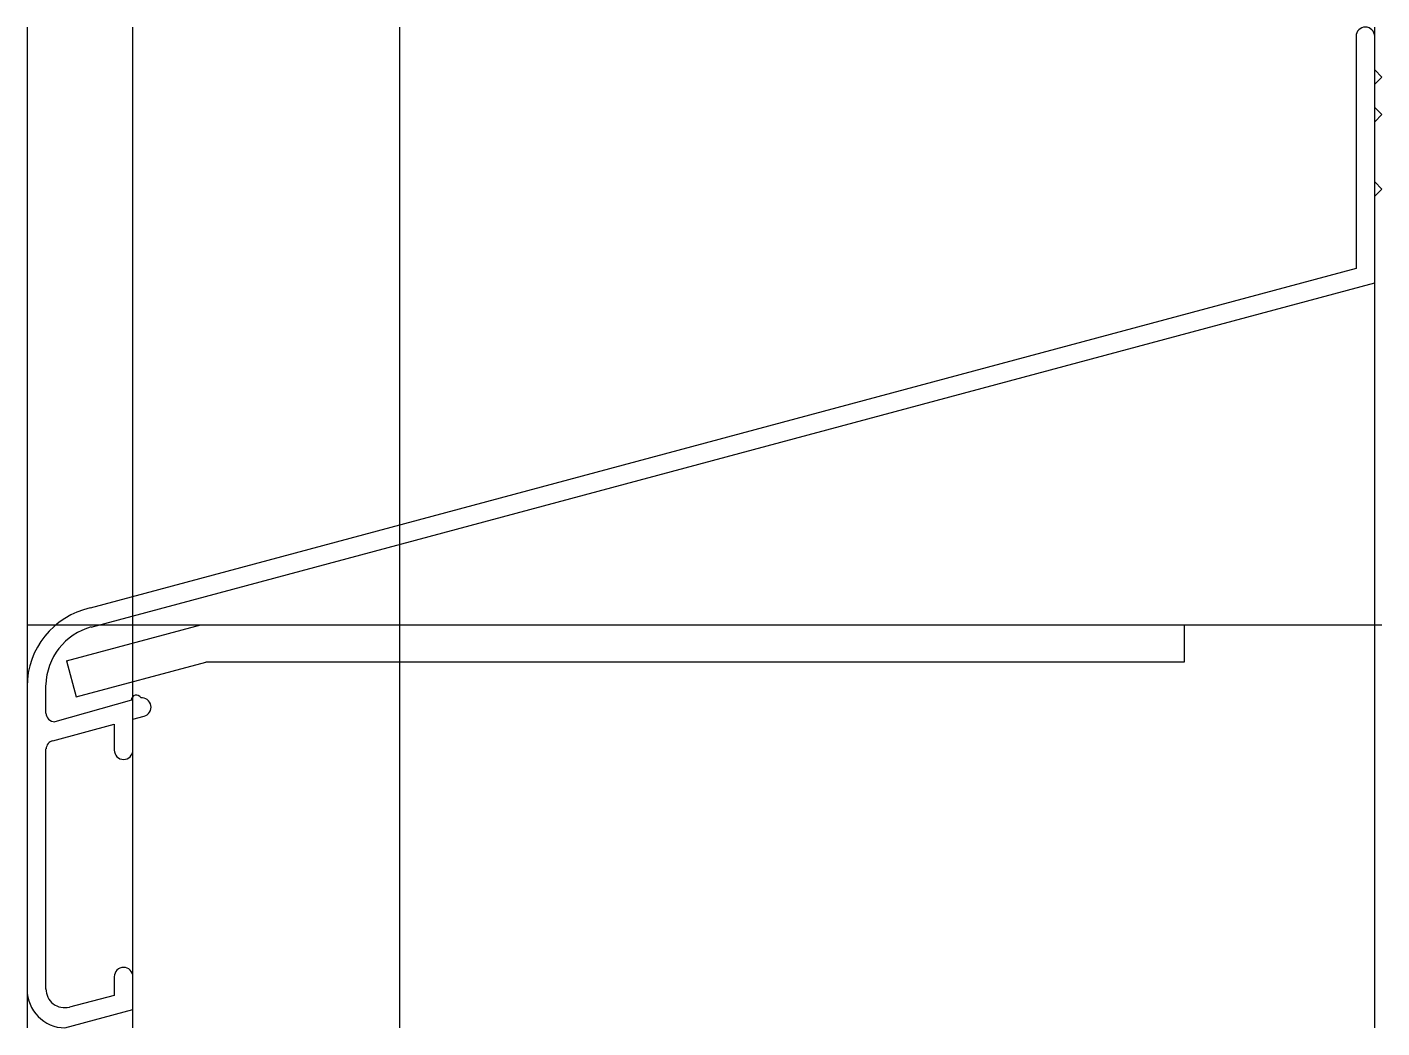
# Model space of a CAD drawing. Extents: x -30 to 79, y -32 to 48.
import ezdxf

# ---------------------------------------------------------------- set-up
doc = ezdxf.new("R2010")
doc.units = 0
doc.layers.get('0').update_dxf_attribs({"linetype": 'CONTINUOUS'})

msp = doc.modelspace()

# ---------------------------------------------------------------- linework, layer by layer
at = {"linetype": 'CONTINUOUS'}
for p, q in [((-29.59, -32.45), (-29.59, 48.11)), ((-21.09, -32.45), (-21.09, 48.11)), ((0.41, -32.45), (0.41, 48.11)), ((78.91, -32.45), (78.91, 48.11)), ((77.41, 47.36), (77.41, 28.67)), ((78.91, 44.67), (78.91, 47.36)), ((79.49, 44.09), (78.91, 44.67)), ((78.91, 43.51), (79.49, 44.09)), ((78.91, 41.65), (78.91, 43.51)), ((79.49, 41.07), (78.91, 41.65)), ((78.91, 40.49), (79.49, 41.07)), ((78.91, 35.65), (78.91, 40.49)), ((79.49, 35.07), (78.91, 35.65)), ((78.91, 34.49), (79.49, 35.07)), ((78.91, 27.52), (78.91, 34.49)), ((77.41, 28.67), (-24.52, 1.35)), ((-24.44, -0.18), (78.91, 27.52)), ((-29.61, 0), (79.49, 0)), ((-26.43, -2.9), (-15.61, 0)), ((-15.61, 0), (63.57, 0)), ((63.57, 0), (63.57, -3)), ((-26.43, -2.9), (-25.66, -5.8)), ((-25.66, -5.8), (-15.21, -3)), ((63.57, -3), (-15.21, -3)), ((-29.61, -4.97), (-29.61, -29.36)), ((-28.09, -7.11), (-28.09, -4.85)), ((-21.21, -6.08), (-27.38, -7.81)), ((-21.09, -7.6), (-20.19, -7.36)), ((-21.09, -10.09), (-21.09, -7.6)), ((-27.54, -9.33), (-22.59, -8.01)), ((-22.59, -8.01), (-22.59, -10.09)), ((-28.09, -29.32), (-28.09, -9.98)), ((-22.59, -28.33), (-22.59, -29.83)), ((-21.09, -30.98), (-21.09, -28.33)), ((-22.59, -29.83), (-26.19, -30.79)), ((-26.56, -32.45), (-21.09, -30.98))]:
    msp.add_line(p, q, dxfattribs=at)
for centre, radius, start, end in [((78.16, 47.36), 0.75, 0, 180), ((-23.14, -4.97), 6.47, 102.3153, 179.9901), ((-23.17, -4.93), 4.92, 104.9506, 179.0281), ((-20.81, -6.06), 0.4, 28.8478, 182.4367), ((-20.39, -6.63), 0.76, 285.2495, 95.2925), ((-27.38, -7.1), 0.71, 180.807, 270.0057), ((-27.36, -10.04), 0.73, 104.0878, 175.4394), ((-21.84, -10.09), 0.75, 180, 0), ((-21.84, -28.33), 0.75, 0, 180), ((-26.52, -29.36), 3.09, 179.9952, 269.2583), ((-26.59, -29.32), 1.5, 179.9394, 285.0701)]:
    msp.add_arc(centre, radius, start, end, dxfattribs=at)

doc.saveas('drawing.dxf')
